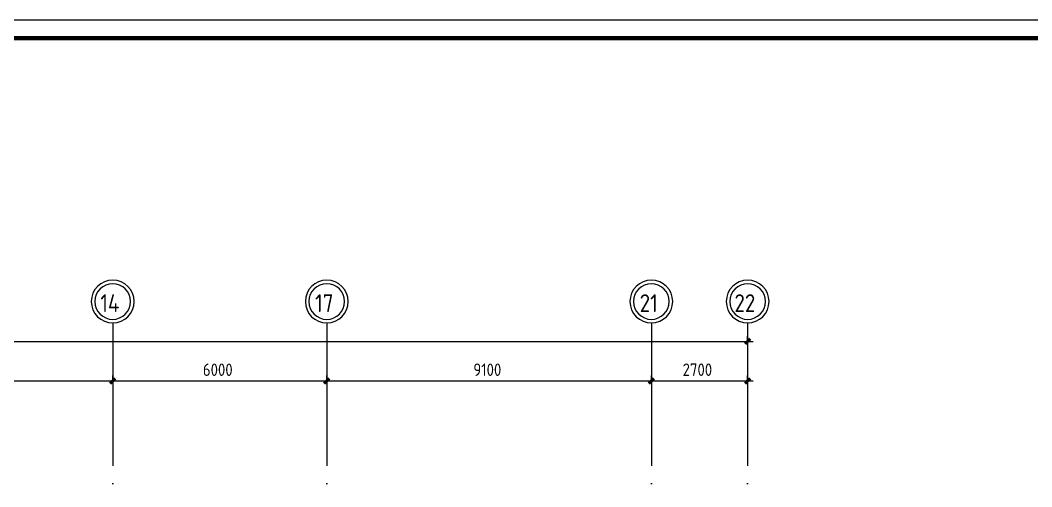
# Model space of a CAD drawing. Header units: millimetres. Extents: x -259793 to 503324, y -44556 to 93494.
# Drawn here: x 284353 to 312711, y 29996 to 43070 of the extents above; entities that cross this region are included whole.
import ezdxf

# ---------------------------------------------------------------- set-up
doc = ezdxf.new("R2010")
doc.units = ezdxf.units.MM
doc.linetypes.add('ADSK_Линия сетки', pattern=[25, 20, -2.5, 0, -2.5])
for name, color, linetype, lineweight in [('Оси', 252, 'Continuous', 9), ('ОФ_рамка', 8, 'Continuous', 60), ('Размеры', 7, 'Continuous', 9)]:
    doc.layers.add(name, color=color, linetype=linetype, lineweight=lineweight)
doc.styles.add('GOST Common', font='', dxfattribs={"width": 0.9, "height": 500})
doc.styles.add('GOST Common_1', font='', dxfattribs={"height": 250})
doc.styles.get('GOST Common').set_extended_font_data('GOST type B')
doc.styles.get('GOST Common_1').set_extended_font_data('GOST type B')

# ---------------------------------------------------------------- blocks, each defined once
blk = doc.blocks.new('А0')
at = {"layer": 'ОФ_рамка', "color": 0, "linetype": 'Continuous', "lineweight": 5, "ltscale": 100}
blk.add_lwpolyline([(341068, -309617), (222168, -309617)], dxfattribs=at)
at = {"layer": 'ОФ_рамка', "color": 0, "linetype": 'Continuous', "ltscale": 100}
blk.add_lwpolyline([(340568, -310117), (224168, -310117)], dxfattribs=at)
blk = doc.blocks.new('3 этаж')
at = {"layer": 'Оси', "color": 251, "linetype": 'ADSK_Линия сетки', "ltscale": 200, "true_color": 0x636466}
for p, q in [((286946, 34587), (286946, -30120)), ((292946, 34587), (292946, -31390)), ((302046, 34587), (302046, 11871)), ((304746, 34587), (304746, 13337))]:
    blk.add_line(p, q, dxfattribs=at)
at = {"layer": 'Оси', "color": 251, "lineweight": 20, "true_color": 0x636466}
for centre, radius, start, end in [((286946, 35187), 600, 0, 180), ((292946, 35187), 600, 0, 180), ((302046, 35187), 600, 0, 180), ((304746, 35187), 600, 0, 180), ((286946, 35187), 500, 0, 180), ((292946, 35187), 500, 0, 180), ((302046, 35187), 500, 0, 180), ((304746, 35187), 500, 0, 180), ((286946, 35187), 600, 180, 0), ((286946, 35187), 500, 180, 0), ((292946, 35187), 600, 180, 0), ((292946, 35187), 500, 180, 0), ((302046, 35187), 600, 180, 0), ((302046, 35187), 500, 180, 0), ((304746, 35187), 600, 180, 0), ((304746, 35187), 500, 180, 0)]:
    blk.add_arc(centre, radius, start, end, dxfattribs=at)
at = {"layer": 'Размеры', "color": 251, "lineweight": 20, "true_color": 0x636466}
for p, q in [((250996, 34068), (304896, 34068)), ((304746, 34068), (304746, 34218)), ((304746, 34068), (304746, 34018)), ((280996, 32964), (286946, 32964)), ((286946, 32964), (286946, 33114)), ((286946, 32964), (286946, 33114)), ((286946, 32964), (286946, 32914)), ((286946, 32964), (292946, 32964)), ((286946, 32964), (286946, 32914)), ((292946, 32964), (292946, 33114)), ((292946, 32964), (292946, 33114)), ((292946, 32964), (292946, 32914)), ((292946, 32964), (302046, 32964)), ((292946, 32964), (292946, 32914)), ((302046, 32964), (302046, 33114)), ((302046, 32964), (302046, 33114)), ((302046, 32964), (302046, 32914)), ((302046, 32964), (304896, 32964)), ((302046, 32964), (302046, 32914)), ((304746, 32964), (304746, 33114)), ((304746, 32964), (304746, 32914))]:
    blk.add_line(p, q, dxfattribs=at)
at = {"layer": 'Размеры', "color": 251, "lineweight": 40, "true_color": 0x636466}
for p, q in [((304746, 34068), (304675, 33997)), ((304746, 34068), (304816, 34139)), ((286946, 32964), (286875, 32893)), ((286946, 32964), (286875, 32893)), ((286946, 32964), (287016, 33034)), ((286946, 32964), (287016, 33034)), ((292946, 32964), (292875, 32893)), ((292946, 32964), (292875, 32893)), ((292946, 32964), (293016, 33034)), ((292946, 32964), (293016, 33034)), ((302046, 32964), (301975, 32893)), ((302046, 32964), (301975, 32893)), ((302046, 32964), (302116, 33034)), ((302046, 32964), (302116, 33034)), ((304746, 32964), (304675, 32893)), ((304746, 32964), (304816, 33034))]:
    blk.add_line(p, q, dxfattribs=at)
at = {"layer": 'Оси', "color": 251, "true_color": 0x636466, "style": 'GOST Common', "width": 0.9}
for s, p in [('14', (286598, 34892)), ('17', (292619, 34892)), ('21', (301719, 34892)), ('22', (304374, 34892))]:
    blk.add_text(s, height=500, dxfattribs=at).set_placement(p)
at = {"layer": 'Размеры', "color": 251, "true_color": 0x636466, "style": 'GOST Common_1', "width": 0.9}
for s, p in [('6000', (289473, 33101)), ('9100', (297056, 33101)), ('2700', (302923, 33101))]:
    blk.add_text(s, height=350, dxfattribs=at).set_placement(p)

msp = doc.modelspace()

# ---------------------------------------------------------------- block references
msp.add_blockref('3 этаж', (0, 0))
at = {"layer": 'ОФ_рамка', "color": 0, "lineweight": -2}
msp.add_blockref('А0', (0, 352686.90518), dxfattribs=at)

doc.saveas('drawing.dxf')
